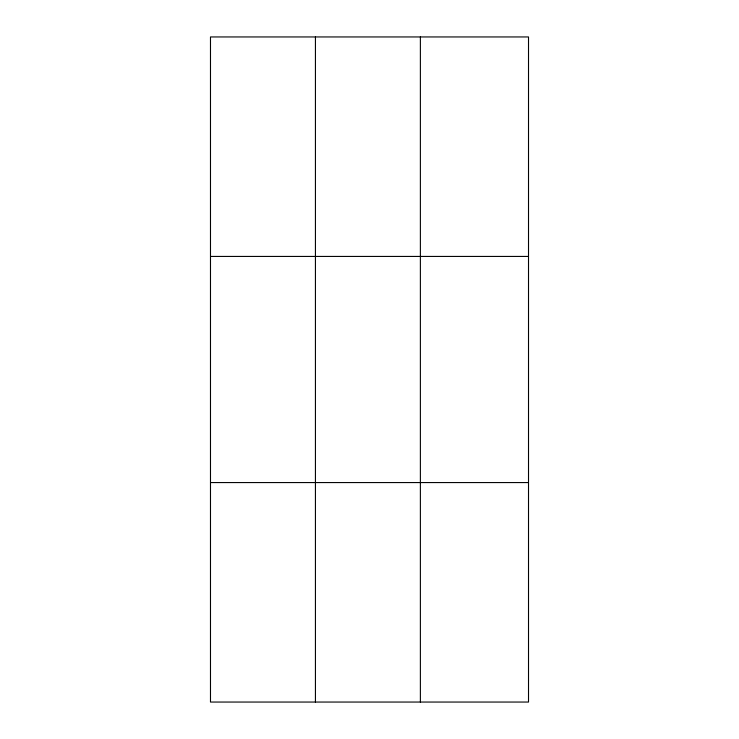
<?xml version="1.0" encoding="UTF-8"?>
<svg xmlns="http://www.w3.org/2000/svg" width="739" height="739" viewBox="0 0 739 739"><rect width="100%" height="100%" fill="white"/><g stroke="black" fill="none" stroke-linecap="round" stroke-linejoin="round"><path stroke-width="1.11" d="M315.433 702.05L315.433 36.95M420.38 702.05L420.38 36.95M210.486 256.433L528.514 256.433M210.486 482.567L528.514 482.567M528.514 680.102L528.514 702.05L210.486 702.05L210.486 36.95L528.514 36.95L528.514 680.102"/></g></svg>
